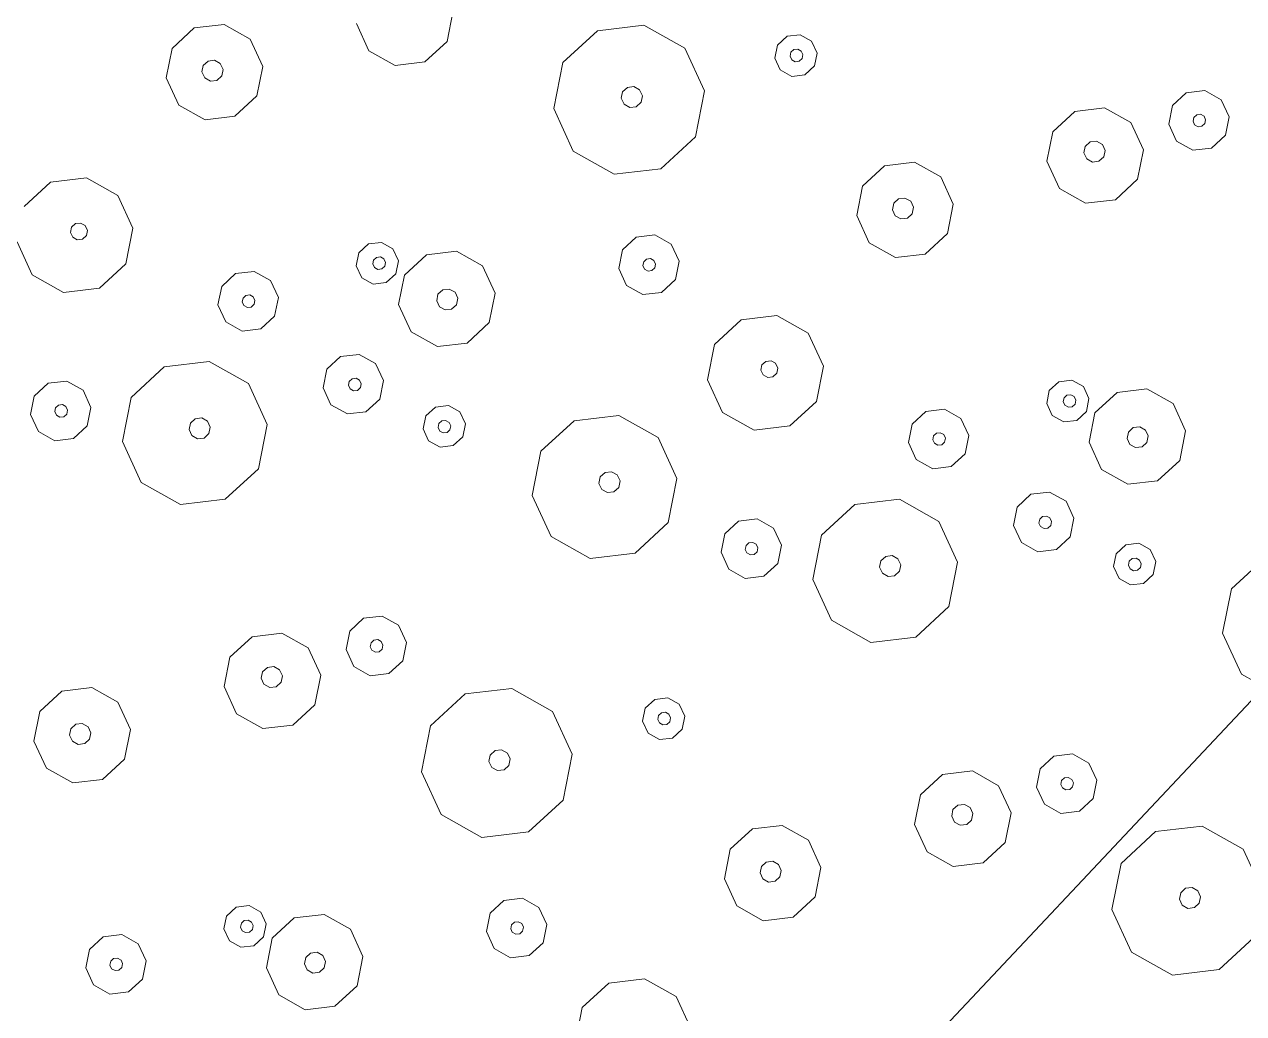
# Model space of a CAD drawing. Header units: metres. Extents: x -2858 to 512, y -1995 to 1252.
# Drawn here: x -558.533 to -555.323, y 354.693 to 357.298 of the extents above; entities that cross this region are included whole.
import ezdxf

# ---------------------------------------------------------------- set-up
doc = ezdxf.new("R2010")
doc.units = ezdxf.units.M
doc.layers.add('Calque commun', color=7, linetype='Continuous')

# ---------------------------------------------------------------- blocks, each defined once
blk = doc.blocks.new('pattern')
at = {"layer": 'Calque commun', "color": 54, "linetype": 'Continuous', "lineweight": 9}
for p, q in [((100.4568, 105.9772), (100.5798, 105.9655)), ((100.5798, 105.9655), (100.6725, 105.8837)), ((100.3012, 105.801), (100.3503, 105.9144)), ((100.6725, 105.8837), (100.6994, 105.763)), ((100.328, 105.6803), (100.3012, 105.801)), ((100.4624, 105.7852), (100.4693, 105.8011)), ((100.4661, 105.7683), (100.4624, 105.7852)), ((100.4693, 105.8011), (100.4842, 105.8099)), ((100.4842, 105.8099), (100.5014, 105.8083)), ((100.5014, 105.8083), (100.5144, 105.7968)), ((100.5144, 105.7968), (100.5181, 105.7799)), ((100.4791, 105.7569), (100.4661, 105.7683)), ((100.4964, 105.7552), (100.4791, 105.7569)), ((100.5113, 105.764), (100.4964, 105.7552)), ((100.5181, 105.7799), (100.5113, 105.764)), ((100.6994, 105.763), (100.6502, 105.6496)), ((100.4207, 105.5985), (100.328, 105.6803)), ((100.6502, 105.6496), (100.5438, 105.5868)), ((99.9351, 105.6063), (99.9609, 105.4904)), ((100.5438, 105.5868), (100.4207, 105.5985)), ((99.9609, 105.4904), (99.9137, 105.3816)), ((100.4227, 105.3928), (100.4653, 105.4179)), ((100.4653, 105.4179), (100.5145, 105.4132)), ((100.5145, 105.4132), (100.5516, 105.3805)), ((99.9137, 105.3816), (99.8115, 105.3212)), ((100.4031, 105.3474), (100.4227, 105.3928)), ((100.5516, 105.3805), (100.5623, 105.3323)), ((100.4138, 105.2992), (100.4031, 105.3474)), ((100.4653, 105.3423), (100.4694, 105.3518)), ((100.4675, 105.3322), (100.4653, 105.3423)), ((100.4694, 105.3518), (100.4783, 105.3571)), ((100.4783, 105.3571), (100.4887, 105.3561)), ((100.4887, 105.3561), (100.4965, 105.3493)), ((100.4987, 105.3391), (100.4946, 105.3296)), ((100.4965, 105.3493), (100.4987, 105.3391)), ((99.8115, 105.3212), (99.6934, 105.3325)), ((100.4753, 105.3253), (100.4675, 105.3322)), ((100.4856, 105.3243), (100.4753, 105.3253)), ((100.4946, 105.3296), (100.4856, 105.3243)), ((100.5623, 105.3323), (100.5427, 105.2869)), ((100.6378, 105.2824), (100.7059, 105.3227)), ((100.7059, 105.3227), (100.7847, 105.3151)), ((100.7847, 105.3151), (100.844, 105.2628)), ((100.4509, 105.2664), (100.4138, 105.2992)), ((100.5427, 105.2869), (100.5001, 105.2618)), ((100.6063, 105.2099), (100.6378, 105.2824)), ((100.5001, 105.2618), (100.4509, 105.2664)), ((100.844, 105.2628), (100.8612, 105.1856)), ((100.6235, 105.1326), (100.6063, 105.2099)), ((100.6993, 105.1925), (100.7062, 105.2084)), ((100.7062, 105.2084), (100.7211, 105.2172)), ((100.7211, 105.2172), (100.7383, 105.2155)), ((100.7383, 105.2155), (100.7513, 105.2041)), ((100.7031, 105.1756), (100.6993, 105.1925)), ((100.716, 105.1641), (100.7031, 105.1756)), ((100.7551, 105.1872), (100.7482, 105.1713)), ((100.7513, 105.2041), (100.7551, 105.1872)), ((100.8612, 105.1856), (100.8297, 105.113)), ((99.8905, 105.1248), (99.9203, 105.1424)), ((99.9203, 105.1424), (99.9548, 105.1391)), ((100.7333, 105.1625), (100.716, 105.1641)), ((100.7482, 105.1713), (100.7333, 105.1625)), ((99.8768, 105.093), (99.8905, 105.1248)), ((99.9548, 105.1391), (99.9807, 105.1162)), ((99.9807, 105.1162), (99.9883, 105.0824)), ((100.6828, 105.0803), (100.6235, 105.1326)), ((100.8297, 105.113), (100.7616, 105.0728)), ((99.8843, 105.0592), (99.8768, 105.093)), ((99.9162, 105.0903), (99.9203, 105.0998)), ((99.9185, 105.0801), (99.9162, 105.0903)), ((99.9262, 105.0733), (99.9185, 105.0801)), ((99.9203, 105.0998), (99.9293, 105.1051)), ((99.9293, 105.1051), (99.9396, 105.1041)), ((99.9455, 105.0776), (99.9366, 105.0723)), ((99.9396, 105.1041), (99.9474, 105.0972)), ((99.9496, 105.0871), (99.9455, 105.0776)), ((99.9474, 105.0972), (99.9496, 105.0871)), ((99.9883, 105.0824), (99.9745, 105.0506)), ((100.7616, 105.0728), (100.6828, 105.0803)), ((99.9102, 105.0363), (99.8843, 105.0592)), ((99.9366, 105.0723), (99.9262, 105.0733)), ((99.9745, 105.0506), (99.9447, 105.0331)), ((101.0784, 105.0049), (101.1465, 105.0451)), ((101.1465, 105.0451), (101.2252, 105.0376)), ((99.9447, 105.0331), (99.9102, 105.0363)), ((101.2252, 105.0376), (101.2845, 104.9852)), ((101.5862, 104.9474), (101.624, 105.0345)), ((99.5818, 104.9537), (99.6499, 104.9939)), ((99.6499, 104.9939), (99.7287, 104.9864)), ((99.7287, 104.9864), (99.788, 104.9341)), ((101.0469, 104.9323), (101.0784, 105.0049)), ((101.2845, 104.9852), (101.3017, 104.908)), ((99.5503, 104.8811), (99.5818, 104.9537)), ((99.788, 104.9341), (99.8052, 104.8569)), ((101.0641, 104.8551), (101.0469, 104.9323)), ((101.1473, 104.9164), (101.1542, 104.9323)), ((101.1511, 104.8995), (101.1473, 104.9164)), ((101.1542, 104.9323), (101.1691, 104.9411)), ((101.1691, 104.9411), (101.1863, 104.9395)), ((101.1863, 104.9395), (101.1993, 104.928)), ((101.1993, 104.928), (101.2031, 104.9111)), ((101.6069, 104.8547), (101.5862, 104.9474)), ((99.6506, 104.8735), (99.6574, 104.8893)), ((99.6574, 104.8893), (99.6723, 104.8981)), ((99.6723, 104.8981), (99.6896, 104.8965)), ((99.6896, 104.8965), (99.7025, 104.885)), ((99.7025, 104.885), (99.7063, 104.8682)), ((99.9299, 104.8427), (99.9495, 104.8881)), ((99.9495, 104.8881), (99.9921, 104.9132)), ((99.9921, 104.9132), (100.0413, 104.9085)), ((100.0413, 104.9085), (100.0784, 104.8758)), ((101.1641, 104.8881), (101.1511, 104.8995)), ((101.1813, 104.8865), (101.1641, 104.8881)), ((101.1962, 104.8952), (101.1813, 104.8865)), ((101.2031, 104.9111), (101.1962, 104.8952)), ((101.3017, 104.908), (101.2703, 104.8354)), ((99.5675, 104.8039), (99.5503, 104.8811)), ((99.6543, 104.8566), (99.6506, 104.8735)), ((99.6673, 104.8451), (99.6543, 104.8566)), ((99.6994, 104.8523), (99.6845, 104.8435)), ((99.7063, 104.8682), (99.6994, 104.8523)), ((99.8052, 104.8569), (99.7737, 104.7843)), ((99.9949, 104.8501), (100.0038, 104.8553)), ((100.0038, 104.8553), (100.0142, 104.8544)), ((100.0142, 104.8544), (100.0219, 104.8475)), ((100.0784, 104.8758), (100.0891, 104.8276)), ((101.1234, 104.8027), (101.0641, 104.8551)), ((101.678, 104.7919), (101.6069, 104.8547)), ((99.6845, 104.8435), (99.6673, 104.8451)), ((99.9406, 104.7945), (99.9299, 104.8427)), ((99.9908, 104.8405), (99.9949, 104.8501)), ((99.993, 104.8304), (99.9908, 104.8405)), ((100.0008, 104.8235), (99.993, 104.8304)), ((100.0111, 104.8225), (100.0008, 104.8235)), ((100.0201, 104.8278), (100.0111, 104.8225)), ((100.0242, 104.8373), (100.0201, 104.8278)), ((100.0219, 104.8475), (100.0242, 104.8373)), ((100.0891, 104.8276), (100.0695, 104.7822)), ((101.2703, 104.8354), (101.2021, 104.7952)), ((101.8543, 104.8312), (101.7725, 104.7829)), ((99.6268, 104.7516), (99.5675, 104.8039)), ((99.9777, 104.7617), (99.9406, 104.7945)), ((100.2399, 104.7373), (100.3421, 104.7976)), ((100.3421, 104.7976), (100.4602, 104.7864)), ((101.2021, 104.7952), (101.1234, 104.8027)), ((101.7725, 104.7829), (101.678, 104.7919)), ((99.7737, 104.7843), (99.7056, 104.7441)), ((100.0269, 104.7571), (99.9777, 104.7617)), ((100.0695, 104.7822), (100.0269, 104.7571)), ((100.4602, 104.7864), (100.5492, 104.7078)), ((99.7056, 104.7441), (99.6268, 104.7516)), ((99.6881, 104.7073), (99.7179, 104.7248)), ((99.7179, 104.7248), (99.7524, 104.7216)), ((100.1927, 104.6284), (100.2399, 104.7373)), ((99.6744, 104.6755), (99.6881, 104.7073)), ((99.7524, 104.7216), (99.7783, 104.6987)), ((99.7783, 104.6987), (99.7859, 104.6649)), ((100.5492, 104.7078), (100.575, 104.592)), ((99.6819, 104.6417), (99.6744, 104.6755)), ((99.71, 104.6751), (99.7141, 104.6847)), ((99.7123, 104.665), (99.71, 104.6751)), ((99.72, 104.6581), (99.7123, 104.665)), ((99.7141, 104.6847), (99.7231, 104.6899)), ((99.7231, 104.6899), (99.7334, 104.6889)), ((99.7393, 104.6624), (99.7304, 104.6571)), ((99.7334, 104.6889), (99.7412, 104.6821)), ((99.7435, 104.6719), (99.7393, 104.6624)), ((99.7412, 104.6821), (99.7435, 104.6719)), ((99.7859, 104.6649), (99.7721, 104.6331)), ((99.7078, 104.6188), (99.6819, 104.6417)), ((99.7304, 104.6571), (99.72, 104.6581)), ((99.7721, 104.6331), (99.7423, 104.6155)), ((100.2185, 104.5126), (100.1927, 104.6284)), ((100.338, 104.6142), (100.3449, 104.6301)), ((100.3449, 104.6301), (100.3598, 104.6389)), ((100.3598, 104.6389), (100.377, 104.6373)), ((100.377, 104.6373), (100.39, 104.6258)), ((99.7423, 104.6155), (99.7078, 104.6188)), ((100.3417, 104.5973), (100.338, 104.6142)), ((100.3547, 104.5859), (100.3417, 104.5973)), ((100.3937, 104.6089), (100.3868, 104.593)), ((100.39, 104.6258), (100.3937, 104.6089)), ((100.3719, 104.5842), (100.3547, 104.5859)), ((100.3868, 104.593), (100.3719, 104.5842)), ((100.575, 104.592), (100.5278, 104.4831)), ((101.6522, 104.5218), (101.6719, 104.5672)), ((101.6719, 104.5672), (101.7145, 104.5923)), ((101.7145, 104.5923), (101.7637, 104.5876)), ((101.7637, 104.5876), (101.8007, 104.5549)), ((99.9518, 104.4909), (99.9714, 104.5363)), ((99.9714, 104.5363), (100.014, 104.5614)), ((100.014, 104.5614), (100.0632, 104.5567)), ((100.0632, 104.5567), (100.1003, 104.524)), ((101.7185, 104.5262), (101.7275, 104.5315)), ((101.7275, 104.5315), (101.7378, 104.5305)), ((101.7378, 104.5305), (101.7456, 104.5236)), ((101.8007, 104.5549), (101.8115, 104.5067)), ((98.8896, 104.4876), (98.9321, 104.5127)), ((98.9321, 104.5127), (98.9814, 104.508)), ((98.9814, 104.508), (99.0184, 104.4753)), ((100.0181, 104.4953), (100.027, 104.5006)), ((100.027, 104.5006), (100.0374, 104.4996)), ((100.0374, 104.4996), (100.0452, 104.4927)), ((100.1003, 104.524), (100.1111, 104.4757)), ((100.3074, 104.4341), (100.2185, 104.5126)), ((101.663, 104.4736), (101.6522, 104.5218)), ((101.7144, 104.5167), (101.7185, 104.5262)), ((101.7167, 104.5066), (101.7144, 104.5167)), ((101.7244, 104.4997), (101.7167, 104.5066)), ((101.7348, 104.4987), (101.7244, 104.4997)), ((101.7437, 104.504), (101.7348, 104.4987)), ((101.7479, 104.5135), (101.7437, 104.504)), ((101.7456, 104.5236), (101.7479, 104.5135)), ((101.8115, 104.5067), (101.7918, 104.4613)), ((98.8699, 104.4422), (98.8896, 104.4876)), ((99.0184, 104.4753), (99.0292, 104.4271)), ((99.9625, 104.4426), (99.9518, 104.4909)), ((100.014, 104.4858), (100.0181, 104.4953)), ((100.0162, 104.4756), (100.014, 104.4858)), ((100.024, 104.4688), (100.0162, 104.4756)), ((100.0343, 104.4678), (100.024, 104.4688)), ((100.0433, 104.4731), (100.0343, 104.4678)), ((100.0474, 104.4826), (100.0433, 104.4731)), ((100.0452, 104.4927), (100.0474, 104.4826)), ((100.1111, 104.4757), (100.0914, 104.4304)), ((100.5278, 104.4831), (100.4256, 104.4228)), ((101.0074, 104.4406), (101.0211, 104.4723)), ((101.0211, 104.4723), (101.0509, 104.4899)), ((101.0509, 104.4899), (101.0854, 104.4867)), ((101.0854, 104.4867), (101.1113, 104.4638)), ((101.7, 104.4408), (101.663, 104.4736)), ((98.8806, 104.394), (98.8699, 104.4422)), ((98.9321, 104.4371), (98.9362, 104.4466)), ((98.9343, 104.427), (98.9321, 104.4371)), ((98.9362, 104.4466), (98.9452, 104.4519)), ((98.9452, 104.4519), (98.9555, 104.4509)), ((98.9555, 104.4509), (98.9633, 104.4441)), ((98.9655, 104.4339), (98.9614, 104.4244)), ((98.9633, 104.4441), (98.9655, 104.4339)), ((99.9996, 104.4099), (99.9625, 104.4426)), ((100.4256, 104.4228), (100.3074, 104.4341)), ((101.0149, 104.4068), (101.0074, 104.4406)), ((101.0451, 104.4377), (101.0493, 104.4473)), ((101.0474, 104.4276), (101.0451, 104.4377)), ((101.0493, 104.4473), (101.0582, 104.4525)), ((101.0582, 104.4525), (101.0686, 104.4516)), ((101.0686, 104.4516), (101.0763, 104.4447)), ((101.0786, 104.4346), (101.0745, 104.425)), ((101.0763, 104.4447), (101.0786, 104.4346)), ((101.1113, 104.4638), (101.1189, 104.43)), ((101.7492, 104.4361), (101.7, 104.4408)), ((101.7918, 104.4613), (101.7492, 104.4361)), ((98.9421, 104.4201), (98.9343, 104.427)), ((98.9525, 104.4191), (98.9421, 104.4201)), ((98.9614, 104.4244), (98.9525, 104.4191)), ((99.0292, 104.4271), (99.0095, 104.3817)), ((99.1046, 104.3772), (99.1727, 104.4175)), ((99.1727, 104.4175), (99.2515, 104.41)), ((99.2515, 104.41), (99.3108, 104.3576)), ((100.0488, 104.4052), (99.9996, 104.4099)), ((100.0914, 104.4304), (100.0488, 104.4052)), ((101.0408, 104.3839), (101.0149, 104.4068)), ((101.0552, 104.4207), (101.0474, 104.4276)), ((101.0655, 104.4197), (101.0552, 104.4207)), ((101.0745, 104.425), (101.0655, 104.4197)), ((101.1189, 104.43), (101.1051, 104.3982)), ((98.9177, 104.3613), (98.8806, 104.394)), ((99.0095, 104.3817), (98.9669, 104.3566)), ((99.0732, 104.3047), (99.1046, 104.3772)), ((100.5158, 104.3613), (100.5583, 104.3864)), ((100.5583, 104.3864), (100.6076, 104.3817)), ((100.6076, 104.3817), (100.6446, 104.349)), ((101.0753, 104.3806), (101.0408, 104.3839)), ((101.1051, 104.3982), (101.0753, 104.3806)), ((101.2928, 104.318), (101.3993, 104.3808)), ((101.3993, 104.3808), (101.5223, 104.3691)), ((98.9669, 104.3566), (98.9177, 104.3613)), ((99.3108, 104.3576), (99.328, 104.2804)), ((100.4961, 104.3159), (100.5158, 104.3613)), ((100.6446, 104.349), (100.6554, 104.3007)), ((101.5223, 104.3691), (101.615, 104.2873)), ((99.173, 104.3032), (99.1879, 104.312)), ((99.1879, 104.312), (99.2052, 104.3103)), ((99.2052, 104.3103), (99.2181, 104.2989)), ((100.5068, 104.2677), (100.4961, 104.3159)), ((100.5583, 104.3108), (100.5624, 104.3203)), ((100.5605, 104.3007), (100.5583, 104.3108)), ((100.5624, 104.3203), (100.5714, 104.3256)), ((100.5714, 104.3256), (100.5817, 104.3246)), ((100.5817, 104.3246), (100.5895, 104.3177)), ((100.5917, 104.3076), (100.5876, 104.2981)), ((100.5895, 104.3177), (100.5917, 104.3076)), ((101.2437, 104.2046), (101.2928, 104.318)), ((99.0903, 104.2274), (99.0732, 104.3047)), ((99.1661, 104.2873), (99.173, 104.3032)), ((99.1699, 104.2704), (99.1661, 104.2873)), ((99.2219, 104.282), (99.215, 104.2661)), ((99.2181, 104.2989), (99.2219, 104.282)), ((99.328, 104.2804), (99.2965, 104.2078)), ((100.5683, 104.2938), (100.5605, 104.3007)), ((100.5787, 104.2928), (100.5683, 104.2938)), ((100.5876, 104.2981), (100.5787, 104.2928)), ((100.6554, 104.3007), (100.6357, 104.2554)), ((101.615, 104.2873), (101.6419, 104.1667)), ((102.0575, 104.2626), (102.1256, 104.3028)), ((102.1256, 104.3028), (102.2043, 104.2953)), ((102.2043, 104.2953), (102.2636, 104.2429)), ((99.1829, 104.2589), (99.1699, 104.2704)), ((99.2001, 104.2573), (99.1829, 104.2589)), ((99.215, 104.2661), (99.2001, 104.2573)), ((100.5439, 104.2349), (100.5068, 104.2677)), ((100.6357, 104.2554), (100.5931, 104.2302)), ((102.026, 104.19), (102.0575, 104.2626)), ((102.2636, 104.2429), (102.2808, 104.1657)), ((99.1497, 104.1751), (99.0903, 104.2274)), ((100.5931, 104.2302), (100.5439, 104.2349)), ((101.4118, 104.2047), (101.4267, 104.2135)), ((101.4267, 104.2135), (101.4439, 104.2119)), ((101.4439, 104.2119), (101.4569, 104.2004)), ((99.2965, 104.2078), (99.2284, 104.1676)), ((100.0908, 104.1293), (100.1726, 104.1776)), ((100.1726, 104.1776), (100.2671, 104.1686)), ((101.2705, 104.0839), (101.2437, 104.2046)), ((101.4049, 104.1889), (101.4118, 104.2047)), ((101.4086, 104.172), (101.4049, 104.1889)), ((101.4606, 104.1835), (101.4538, 104.1677)), ((101.4569, 104.2004), (101.4606, 104.1835)), ((102.0432, 104.1128), (102.026, 104.19)), ((102.1262, 104.1823), (102.1331, 104.1982)), ((102.13, 104.1654), (102.1262, 104.1823)), ((102.1331, 104.1982), (102.148, 104.207)), ((102.148, 104.207), (102.1652, 104.2053)), ((102.1652, 104.2053), (102.1782, 104.1939)), ((102.182, 104.177), (102.1751, 104.1611)), ((102.1782, 104.1939), (102.182, 104.177)), ((99.2284, 104.1676), (99.1497, 104.1751)), ((100.2671, 104.1686), (100.3382, 104.1057)), ((101.4216, 104.1605), (101.4086, 104.172)), ((101.4389, 104.1589), (101.4216, 104.1605)), ((101.4538, 104.1677), (101.4389, 104.1589)), ((101.6419, 104.1667), (101.5927, 104.0533)), ((102.143, 104.154), (102.13, 104.1654)), ((102.1602, 104.1523), (102.143, 104.154)), ((102.1751, 104.1611), (102.1602, 104.1523)), ((102.2808, 104.1657), (102.2494, 104.0931)), ((99.5452, 104.0997), (99.6133, 104.1399)), ((99.6133, 104.1399), (99.6921, 104.1324)), ((99.6921, 104.1324), (99.7514, 104.08)), ((100.0531, 104.0422), (100.0908, 104.1293)), ((102.1025, 104.0604), (102.0432, 104.1128)), ((99.5137, 104.0271), (99.5452, 104.0997)), ((100.3382, 104.1057), (100.3589, 104.0131)), ((100.5684, 104.0394), (100.6705, 104.0997)), ((100.6705, 104.0997), (100.7887, 104.0884)), ((100.7887, 104.0884), (100.8776, 104.0099)), ((101.3632, 104.0021), (101.2705, 104.0839)), ((102.2494, 104.0931), (102.1813, 104.0529)), ((99.7514, 104.08), (99.7686, 104.0028)), ((100.1748, 104.0435), (100.1867, 104.0506)), ((100.1867, 104.0506), (100.2005, 104.0493)), ((100.2005, 104.0493), (100.2109, 104.0401)), ((101.5927, 104.0533), (101.4863, 103.9904)), ((102.1813, 104.0529), (102.1025, 104.0604)), ((99.5309, 103.9499), (99.5137, 104.0271)), ((99.6141, 104.0112), (99.621, 104.0271)), ((99.621, 104.0271), (99.6359, 104.0359)), ((99.6359, 104.0359), (99.6532, 104.0343)), ((99.6532, 104.0343), (99.6661, 104.0228)), ((99.6661, 104.0228), (99.6699, 104.0059)), ((100.0737, 103.9495), (100.0531, 104.0422)), ((100.1693, 104.0308), (100.1748, 104.0435)), ((100.1723, 104.0173), (100.1693, 104.0308)), ((100.1827, 104.0082), (100.1723, 104.0173)), ((100.2139, 104.0266), (100.2084, 104.0139)), ((100.2109, 104.0401), (100.2139, 104.0266)), ((100.5212, 103.9305), (100.5684, 104.0394)), ((102.1638, 104.0161), (102.1936, 104.0337)), ((102.1936, 104.0337), (102.2281, 104.0304)), ((102.2281, 104.0304), (102.254, 104.0075)), ((99.6179, 103.9943), (99.6141, 104.0112)), ((99.6309, 103.9829), (99.6179, 103.9943)), ((99.663, 103.9901), (99.6481, 103.9813)), ((99.6699, 104.0059), (99.663, 103.9901)), ((99.7686, 104.0028), (99.7371, 103.9302)), ((100.1965, 104.0068), (100.1827, 104.0082)), ((100.2084, 104.0139), (100.1965, 104.0068)), ((100.3589, 104.0131), (100.3211, 103.926)), ((100.8776, 104.0099), (100.9034, 103.8941)), ((101.4863, 103.9904), (101.3632, 104.0021)), ((102.15, 103.9843), (102.1638, 104.0161)), ((102.1857, 103.984), (102.1898, 103.9935)), ((102.1898, 103.9935), (102.1988, 103.9988)), ((102.1988, 103.9988), (102.2091, 103.9978)), ((102.2091, 103.9978), (102.2169, 103.9909)), ((102.2169, 103.9909), (102.2191, 103.9808)), ((102.254, 104.0075), (102.2615, 103.9737)), ((99.6481, 103.9813), (99.6309, 103.9829)), ((102.1576, 103.9506), (102.15, 103.9843)), ((102.1879, 103.9738), (102.1857, 103.984)), ((102.1957, 103.967), (102.1879, 103.9738)), ((102.2061, 103.966), (102.1957, 103.967)), ((102.215, 103.9713), (102.2061, 103.966)), ((102.2191, 103.9808), (102.215, 103.9713)), ((102.2615, 103.9737), (102.2478, 103.942)), ((99.5902, 103.8975), (99.5309, 103.9499)), ((99.7371, 103.9302), (99.669, 103.89)), ((100.1449, 103.8867), (100.0737, 103.9495)), ((100.3211, 103.926), (100.2394, 103.8777)), ((100.547, 103.8147), (100.5212, 103.9305)), ((100.6664, 103.9163), (100.6733, 103.9322)), ((100.6733, 103.9322), (100.6882, 103.9409)), ((100.6882, 103.9409), (100.7055, 103.9393)), ((100.7055, 103.9393), (100.7184, 103.9279)), ((100.7184, 103.9279), (100.7222, 103.911)), ((102.1835, 103.9277), (102.1576, 103.9506)), ((102.218, 103.9244), (102.1835, 103.9277)), ((102.2478, 103.942), (102.218, 103.9244)), ((99.669, 103.89), (99.5902, 103.8975)), ((100.6702, 103.8994), (100.6664, 103.9163)), ((100.6832, 103.8879), (100.6702, 103.8994)), ((100.7153, 103.8951), (100.7004, 103.8863)), ((100.7222, 103.911), (100.7153, 103.8951)), ((100.9034, 103.8941), (100.8562, 103.7852)), ((100.2394, 103.8777), (100.1449, 103.8867)), ((100.7004, 103.8863), (100.6832, 103.8879)), ((102.4471, 103.8451), (102.4897, 103.8702)), ((102.4897, 103.8702), (102.5389, 103.8655)), ((102.5389, 103.8655), (102.576, 103.8328)), ((102.4275, 103.7997), (102.4471, 103.8451)), ((102.576, 103.8328), (102.5867, 103.7845)), ((100.6359, 103.7361), (100.547, 103.8147)), ((101.3456, 103.7511), (101.3652, 103.7964)), ((101.3652, 103.7964), (101.4078, 103.8216)), ((101.4078, 103.8216), (101.457, 103.8169)), ((101.457, 103.8169), (101.4941, 103.7842)), ((102.4382, 103.7515), (102.4275, 103.7997)), ((102.4896, 103.7946), (102.4938, 103.8041)), ((102.4919, 103.7845), (102.4896, 103.7946)), ((102.4938, 103.8041), (102.5027, 103.8094)), ((102.5027, 103.8094), (102.5131, 103.8084)), ((102.5131, 103.8084), (102.5208, 103.8015)), ((102.5208, 103.8015), (102.5231, 103.7914)), ((100.8562, 103.7852), (100.754, 103.7249)), ((101.4119, 103.7555), (101.4208, 103.7608)), ((101.4208, 103.7608), (101.4312, 103.7598)), ((101.4312, 103.7598), (101.439, 103.7529)), ((101.4941, 103.7842), (101.5048, 103.7359)), ((102.4997, 103.7776), (102.4919, 103.7845)), ((102.51, 103.7766), (102.4997, 103.7776)), ((102.519, 103.7819), (102.51, 103.7766)), ((102.5231, 103.7914), (102.519, 103.7819)), ((102.5867, 103.7845), (102.5671, 103.7392)), ((100.754, 103.7249), (100.6359, 103.7361)), ((101.3563, 103.7028), (101.3456, 103.7511)), ((101.4078, 103.746), (101.4119, 103.7555)), ((101.41, 103.7358), (101.4078, 103.746)), ((101.4178, 103.729), (101.41, 103.7358)), ((101.4281, 103.728), (101.4178, 103.729)), ((101.4371, 103.7332), (101.4281, 103.728)), ((101.4412, 103.7428), (101.4371, 103.7332)), ((101.439, 103.7529), (101.4412, 103.7428)), ((101.5048, 103.7359), (101.4852, 103.6905)), ((102.4753, 103.7187), (102.4382, 103.7515)), ((102.5671, 103.7392), (102.5245, 103.7141)), ((101.3934, 103.6701), (101.3563, 103.7028)), ((101.5803, 103.6861), (101.6484, 103.7263)), ((101.6484, 103.7263), (101.7272, 103.7188)), ((101.7272, 103.7188), (101.7865, 103.6664)), ((102.5245, 103.7141), (102.4753, 103.7187)), ((100.1387, 103.662), (100.1813, 103.6871)), ((100.1813, 103.6871), (100.2305, 103.6824)), ((100.2305, 103.6824), (100.2676, 103.6497)), ((101.4426, 103.6654), (101.3934, 103.6701)), ((101.4852, 103.6905), (101.4426, 103.6654)), ((101.5488, 103.6135), (101.5803, 103.6861)), ((101.7865, 103.6664), (101.8037, 103.5892)), ((100.119, 103.6166), (100.1387, 103.662)), ((100.2676, 103.6497), (100.2783, 103.6015)), ((100.1298, 103.5684), (100.119, 103.6166)), ((100.1812, 103.6115), (100.1854, 103.621)), ((100.1835, 103.6014), (100.1812, 103.6115)), ((100.1913, 103.5945), (100.1835, 103.6014)), ((100.1854, 103.621), (100.1943, 103.6263)), ((100.1943, 103.6263), (100.2046, 103.6253)), ((100.2046, 103.6253), (100.2124, 103.6185)), ((100.2147, 103.6083), (100.2105, 103.5988)), ((100.2124, 103.6185), (100.2147, 103.6083)), ((100.2783, 103.6015), (100.2587, 103.5561)), ((101.566, 103.5363), (101.5488, 103.6135)), ((101.6418, 103.5961), (101.6487, 103.612)), ((101.6487, 103.612), (101.6636, 103.6208)), ((101.6636, 103.6208), (101.6808, 103.6192)), ((101.6808, 103.6192), (101.6938, 103.6077)), ((101.6938, 103.6077), (101.6976, 103.5908)), ((99.4742, 103.5354), (99.488, 103.5671)), ((99.488, 103.5671), (99.5178, 103.5847)), ((99.5178, 103.5847), (99.5522, 103.5815)), ((99.5522, 103.5815), (99.5782, 103.5586)), ((100.1669, 103.5356), (100.1298, 103.5684)), ((100.2016, 103.5935), (100.1913, 103.5945)), ((100.2105, 103.5988), (100.2016, 103.5935)), ((101.6456, 103.5792), (101.6418, 103.5961)), ((101.6585, 103.5678), (101.6456, 103.5792)), ((101.6758, 103.5661), (101.6585, 103.5678)), ((101.6907, 103.5749), (101.6758, 103.5661)), ((101.6976, 103.5908), (101.6907, 103.5749)), ((101.8037, 103.5892), (101.7722, 103.5166)), ((99.4817, 103.5016), (99.4742, 103.5354)), ((99.512, 103.5325), (99.5161, 103.5421)), ((99.5161, 103.5421), (99.525, 103.5473)), ((99.525, 103.5473), (99.5354, 103.5464)), ((99.5354, 103.5464), (99.5432, 103.5395)), ((99.5432, 103.5395), (99.5454, 103.5294)), ((99.5782, 103.5586), (99.5857, 103.5248)), ((100.2161, 103.531), (100.1669, 103.5356)), ((100.2587, 103.5561), (100.2161, 103.531)), ((100.833, 103.5284), (100.8628, 103.546)), ((100.8628, 103.546), (100.8973, 103.5427)), ((100.8973, 103.5427), (100.9232, 103.5198)), ((101.6253, 103.4839), (101.566, 103.5363)), ((99.5142, 103.5224), (99.512, 103.5325)), ((99.522, 103.5155), (99.5142, 103.5224)), ((99.5323, 103.5146), (99.522, 103.5155)), ((99.5413, 103.5198), (99.5323, 103.5146)), ((99.5454, 103.5294), (99.5413, 103.5198)), ((99.5857, 103.5248), (99.5719, 103.493)), ((100.8193, 103.4967), (100.833, 103.5284)), ((100.8587, 103.4939), (100.8628, 103.5034)), ((100.8628, 103.5034), (100.8718, 103.5087)), ((100.8718, 103.5087), (100.8821, 103.5077)), ((100.8821, 103.5077), (100.8899, 103.5009)), ((100.9232, 103.5198), (100.9307, 103.486)), ((101.7722, 103.5166), (101.7041, 103.4764)), ((99.5077, 103.4787), (99.4817, 103.5016)), ((99.5421, 103.4754), (99.5077, 103.4787)), ((99.5719, 103.493), (99.5421, 103.4754)), ((99.7597, 103.4128), (99.8661, 103.4756)), ((99.8661, 103.4756), (99.9892, 103.4639)), ((100.8268, 103.4629), (100.8193, 103.4967)), ((100.861, 103.4838), (100.8587, 103.4939)), ((100.8687, 103.4769), (100.861, 103.4838)), ((100.8791, 103.4759), (100.8687, 103.4769)), ((100.888, 103.4812), (100.8791, 103.4759)), ((100.8921, 103.4907), (100.888, 103.4812)), ((100.8899, 103.5009), (100.8921, 103.4907)), ((100.9307, 103.486), (100.917, 103.4543)), ((101.7041, 103.4764), (101.6253, 103.4839)), ((99.9892, 103.4639), (100.0818, 103.3821)), ((100.8527, 103.44), (100.8268, 103.4629)), ((100.8872, 103.4367), (100.8527, 103.44)), ((100.917, 103.4543), (100.8872, 103.4367)), ((102.0209, 103.4085), (102.089, 103.4487)), ((102.089, 103.4487), (102.1677, 103.4412)), ((102.1677, 103.4412), (102.227, 103.3889)), ((99.7105, 103.2994), (99.7597, 103.4128)), ((101.9894, 103.3359), (102.0209, 103.4085)), ((100.0818, 103.3821), (100.1087, 103.2615)), ((100.5243, 103.3574), (100.5924, 103.3976)), ((100.5924, 103.3976), (100.6712, 103.3901)), ((100.6712, 103.3901), (100.7305, 103.3377)), ((102.227, 103.3889), (102.2442, 103.3116)), ((100.4928, 103.2848), (100.5243, 103.3574)), ((102.0967, 103.336), (102.1116, 103.3447)), ((102.1116, 103.3447), (102.1288, 103.3431)), ((102.1288, 103.3431), (102.1418, 103.3317)), ((100.7305, 103.3377), (100.7477, 103.2605)), ((100.892, 103.2917), (100.9346, 103.3169)), ((100.9346, 103.3169), (100.9838, 103.3122)), ((100.9838, 103.3122), (101.0209, 103.2795)), ((102.0066, 103.2587), (101.9894, 103.3359)), ((102.0898, 103.3201), (102.0967, 103.336)), ((102.0936, 103.3032), (102.0898, 103.3201)), ((102.1456, 103.3148), (102.1387, 103.2989)), ((102.1418, 103.3317), (102.1456, 103.3148)), ((102.2442, 103.3116), (102.2128, 103.2391)), ((99.7374, 103.1787), (99.7105, 103.2994)), ((99.8717, 103.2837), (99.8786, 103.2995)), ((99.8755, 103.2668), (99.8717, 103.2837)), ((99.8786, 103.2995), (99.8935, 103.3083)), ((99.8935, 103.3083), (99.9107, 103.3067)), ((99.9107, 103.3067), (99.9237, 103.2952)), ((99.9275, 103.2784), (99.9206, 103.2625)), ((99.9237, 103.2952), (99.9275, 103.2784)), ((100.51, 103.2076), (100.4928, 103.2848)), ((100.5931, 103.2771), (100.5999, 103.293)), ((100.5999, 103.293), (100.6148, 103.3018)), ((100.6148, 103.3018), (100.6321, 103.3001)), ((100.6321, 103.3001), (100.645, 103.2887)), ((100.645, 103.2887), (100.6488, 103.2718)), ((100.8724, 103.2464), (100.892, 103.2917)), ((101.0209, 103.2795), (101.0316, 103.2312)), ((102.1066, 103.2917), (102.0936, 103.3032)), ((102.1238, 103.2901), (102.1066, 103.2917)), ((102.1387, 103.2989), (102.1238, 103.2901)), ((99.8884, 103.2553), (99.8755, 103.2668)), ((99.9057, 103.2537), (99.8884, 103.2553)), ((99.9206, 103.2625), (99.9057, 103.2537)), ((100.1087, 103.2615), (100.0595, 103.1481)), ((100.5968, 103.2602), (100.5931, 103.2771)), ((100.6098, 103.2488), (100.5968, 103.2602)), ((100.627, 103.2471), (100.6098, 103.2488)), ((100.6419, 103.2559), (100.627, 103.2471)), ((100.6488, 103.2718), (100.6419, 103.2559)), ((100.7477, 103.2605), (100.7162, 103.1879)), ((100.8831, 103.1981), (100.8724, 103.2464)), ((100.9333, 103.2442), (100.9374, 103.2537)), ((100.9374, 103.2537), (100.9463, 103.259)), ((100.9463, 103.259), (100.9567, 103.258)), ((100.9567, 103.258), (100.9644, 103.2511)), ((100.9644, 103.2511), (100.9667, 103.241)), ((102.0659, 103.2064), (102.0066, 103.2587)), ((100.9355, 103.234), (100.9333, 103.2442)), ((100.9433, 103.2272), (100.9355, 103.234)), ((100.9536, 103.2262), (100.9433, 103.2272)), ((100.9626, 103.2315), (100.9536, 103.2262)), ((100.9667, 103.241), (100.9626, 103.2315)), ((101.0316, 103.2312), (101.012, 103.1858)), ((102.2128, 103.2391), (102.1446, 103.1988)), ((100.5693, 103.1552), (100.51, 103.2076)), ((100.7162, 103.1879), (100.6481, 103.1477)), ((100.9202, 103.1654), (100.8831, 103.1981)), ((101.012, 103.1858), (100.9694, 103.1607)), ((101.1824, 103.1409), (101.2846, 103.2013)), ((101.2846, 103.2013), (101.4027, 103.19)), ((101.4027, 103.19), (101.4917, 103.1115)), ((102.1446, 103.1988), (102.0659, 103.2064)), ((99.83, 103.0969), (99.7374, 103.1787)), ((100.6481, 103.1477), (100.5693, 103.1552)), ((100.9694, 103.1607), (100.9202, 103.1654)), ((100.0595, 103.1481), (99.9531, 103.0852)), ((100.6306, 103.1109), (100.6604, 103.1285)), ((100.6604, 103.1285), (100.6949, 103.1252)), ((100.6949, 103.1252), (100.7208, 103.1023)), ((101.1352, 103.0321), (101.1824, 103.1409)), ((99.9531, 103.0852), (99.83, 103.0969)), ((100.6169, 103.0791), (100.6306, 103.1109)), ((100.6525, 103.0788), (100.6566, 103.0883)), ((100.6566, 103.0883), (100.6656, 103.0936)), ((100.6656, 103.0936), (100.6759, 103.0926)), ((100.6759, 103.0926), (100.6837, 103.0857)), ((100.6837, 103.0857), (100.686, 103.0756)), ((100.7208, 103.1023), (100.7283, 103.0685)), ((101.4917, 103.1115), (101.5175, 102.9957)), ((100.6244, 103.0454), (100.6169, 103.0791)), ((100.6548, 103.0686), (100.6525, 103.0788)), ((100.6625, 103.0618), (100.6548, 103.0686)), ((100.6729, 103.0608), (100.6625, 103.0618)), ((100.6818, 103.0661), (100.6729, 103.0608)), ((100.686, 103.0756), (100.6818, 103.0661)), ((100.7283, 103.0685), (100.7146, 103.0368)), ((100.6503, 103.0225), (100.6244, 103.0454)), ((100.6848, 103.0192), (100.6503, 103.0225)), ((100.7146, 103.0368), (100.6848, 103.0192)), ((101.161, 102.9163), (101.1352, 103.0321)), ((101.2805, 103.0179), (101.2874, 103.0337)), ((101.2874, 103.0337), (101.3023, 103.0425)), ((101.3023, 103.0425), (101.3195, 103.0409)), ((101.3195, 103.0409), (101.3325, 103.0294)), ((101.3325, 103.0294), (101.3362, 103.0126)), ((101.2842, 103.001), (101.2805, 103.0179)), ((101.2972, 102.9895), (101.2842, 103.001)), ((101.3144, 102.9879), (101.2972, 102.9895)), ((101.3293, 102.9967), (101.3144, 102.9879)), ((101.3362, 103.0126), (101.3293, 102.9967)), ((101.5175, 102.9957), (101.4703, 102.8868)), ((100.9139, 102.9399), (100.9565, 102.965)), ((100.9565, 102.965), (101.0057, 102.9603)), ((101.0057, 102.9603), (101.0428, 102.9276)), ((100.8943, 102.8945), (100.9139, 102.9399)), ((101.0428, 102.9276), (101.0536, 102.8794)), ((100.905, 102.8463), (100.8943, 102.8945)), ((100.9565, 102.8894), (100.9606, 102.8989)), ((100.9606, 102.8989), (100.9695, 102.9042)), ((100.9695, 102.9042), (100.9799, 102.9032)), ((100.9799, 102.9032), (100.9877, 102.8964)), ((100.9877, 102.8964), (100.9899, 102.8862)), ((101.2499, 102.8377), (101.161, 102.9163)), ((100.9587, 102.8793), (100.9565, 102.8894)), ((100.9665, 102.8724), (100.9587, 102.8793)), ((100.9769, 102.8714), (100.9665, 102.8724)), ((100.9858, 102.8767), (100.9769, 102.8714)), ((100.9899, 102.8862), (100.9858, 102.8767)), ((101.0536, 102.8794), (101.0339, 102.834)), ((101.4703, 102.8868), (101.3681, 102.8265)), ((100.9421, 102.8135), (100.905, 102.8463)), ((101.0339, 102.834), (100.9913, 102.8089)), ((101.3681, 102.8265), (101.2499, 102.8377)), ((100.0471, 102.7809), (100.1152, 102.8211)), ((100.1152, 102.8211), (100.194, 102.8136)), ((100.194, 102.8136), (100.2533, 102.7612)), ((100.9913, 102.8089), (100.9421, 102.8135)), ((101.4386, 102.7196), (101.4583, 102.7649)), ((101.4583, 102.7649), (101.5008, 102.7901)), ((101.5008, 102.7901), (101.5501, 102.7854)), ((101.5501, 102.7854), (101.5871, 102.7526)), ((100.2533, 102.7612), (100.2705, 102.684)), ((101.5871, 102.7526), (101.5979, 102.7044)), ((101.4493, 102.6713), (101.4386, 102.7196)), ((101.5008, 102.7144), (101.5049, 102.724)), ((101.503, 102.7043), (101.5008, 102.7144)), ((101.5108, 102.6974), (101.503, 102.7043)), ((101.5049, 102.724), (101.5139, 102.7292)), ((101.5139, 102.7292), (101.5242, 102.7283)), ((101.5301, 102.7017), (101.5212, 102.6964)), ((101.5242, 102.7283), (101.532, 102.7214)), ((101.5342, 102.7113), (101.5301, 102.7017)), ((101.532, 102.7214), (101.5342, 102.7113)), ((101.5979, 102.7044), (101.5782, 102.659)), ((100.2705, 102.684), (100.239, 102.6114)), ((101.4864, 102.6386), (101.4493, 102.6713)), ((101.5212, 102.6964), (101.5108, 102.6974)), ((101.5356, 102.6339), (101.4864, 102.6386)), ((101.5782, 102.659), (101.5356, 102.6339)), ((101.0333, 102.5329), (101.1151, 102.5812)), ((101.1151, 102.5812), (101.2096, 102.5722)), ((101.2096, 102.5722), (101.2807, 102.5094)), ((100.4877, 102.5033), (100.5558, 102.5435)), ((100.5558, 102.5435), (100.6346, 102.536)), ((100.6346, 102.536), (100.6939, 102.4837)), ((100.9956, 102.4458), (101.0333, 102.5329)), ((101.2807, 102.5094), (101.3014, 102.4167)), ((100.4562, 102.4307), (100.4877, 102.5033)), ((100.6939, 102.4837), (100.7111, 102.4064)), ((101.0162, 102.3532), (100.9956, 102.4458)), ((101.1118, 102.4345), (101.1173, 102.4472)), ((101.1173, 102.4472), (101.1292, 102.4542)), ((101.1292, 102.4542), (101.143, 102.4529)), ((101.143, 102.4529), (101.1534, 102.4437)), ((101.1534, 102.4437), (101.1564, 102.4302)), ((100.4734, 102.3535), (100.4562, 102.4307)), ((100.5566, 102.4149), (100.5635, 102.4308)), ((100.5604, 102.398), (100.5566, 102.4149)), ((100.5635, 102.4308), (100.5784, 102.4396)), ((100.5784, 102.4396), (100.5957, 102.4379)), ((100.5957, 102.4379), (100.6086, 102.4265)), ((100.6086, 102.4265), (100.6124, 102.4096)), ((101.1148, 102.421), (101.1118, 102.4345)), ((101.1252, 102.4118), (101.1148, 102.421)), ((101.139, 102.4105), (101.1252, 102.4118)), ((101.1509, 102.4175), (101.139, 102.4105)), ((101.1564, 102.4302), (101.1509, 102.4175)), ((101.3014, 102.4167), (101.2636, 102.3296)), ((100.5734, 102.3865), (100.5604, 102.398)), ((100.5906, 102.3849), (100.5734, 102.3865)), ((100.6055, 102.3937), (100.5906, 102.3849)), ((100.6124, 102.4096), (100.6055, 102.3937)), ((100.7111, 102.4064), (100.6796, 102.3339)), ((100.5327, 102.3012), (100.4734, 102.3535)), ((101.0874, 102.2904), (101.0162, 102.3532)), ((100.6796, 102.3339), (100.6115, 102.2937)), ((100.6115, 102.2937), (100.5327, 102.3012)), ((101.1819, 102.2813), (101.0874, 102.2904))]:
    blk.add_line(p, q, dxfattribs=at)
at = {"layer": 'Calque commun', "color": 7, "linetype": 'Continuous', "lineweight": 9}
mesh = blk.add_polyface(dxfattribs=at)
corners = [(70.8497, 113.5412), (53.8349, 19.1692), (74.7282, 106.3237), (76.0435, 113.5984), (74.769, 106.1763), (58.8077, 18.2701), (114.1703, 105.207), (114.1703, 98.5387)]
mesh.append_faces([[corners[k] for k in face] for face in [(3, 4, 6)]], dxfattribs={"vtx0": -1, "vtx1": -1, "color": 7})
mesh.append_faces([[corners[k] for k in face] for face in [(3, 2, 4)]], dxfattribs={"vtx0": -1, "vtx2": -1, "color": 7})
mesh.append_faces([[corners[k] for k in face] for face in [(5, 2, 1)]], dxfattribs={"vtx1": -1, "color": 7})
mesh.append_faces([[corners[k] for k in face] for face in [(0, 1, 2), (3, 0, 2)]], dxfattribs={"vtx1": -1, "vtx2": -1, "color": 7})
mesh.append_faces([[corners[k] for k in face] for face in [(4, 7, 6)]], dxfattribs={"vtx2": -1, "color": 7})

msp = doc.modelspace()

# ---------------------------------------------------------------- block references
at = {"layer": 'Calque commun', "color": 0, "linetype": 'ByBlock', "lineweight": -2, "rotation": 228.1617603435354}
msp.add_blockref('pattern', (-567.2453, 500.4263), dxfattribs=at)

doc.saveas('drawing.dxf')
